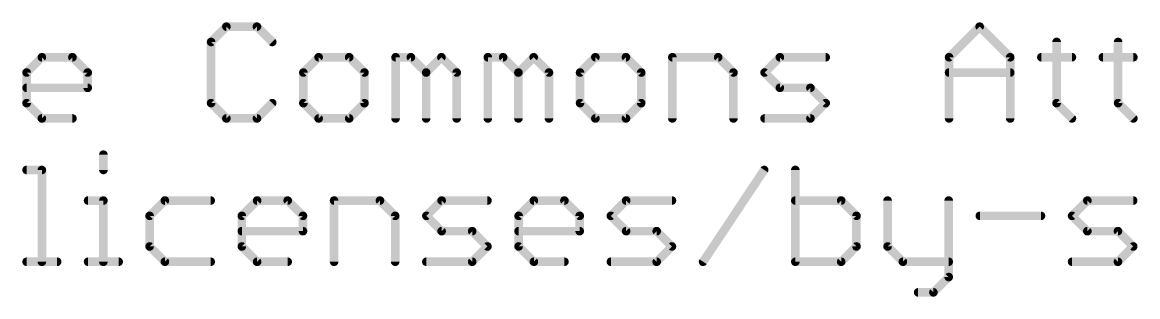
# Model space of a CAD drawing. Extents: x 0 to 107, y -24 to 80.
# Drawn here: x 39.84 to 59.63, y -17.05 to -12.19 of the extents above; entities that cross this region are included whole.
import ezdxf

# ---------------------------------------------------------------- set-up
doc = ezdxf.new("R2010")
doc.units = 0
doc.layers.add('21', color=53, linetype='CONTINUOUS')

msp = doc.modelspace()

# ---------------------------------------------------------------- linework, layer by layer
at = {"layer": '21', "const_width": 0.1524}
for points in [[(43.4591, -12.2668), (43.188, -12.538)], [(44.0015, -12.2668), (43.4591, -12.2668)], [(44.2726, -12.538), (44.0015, -12.2668)], [(56.2852, -12.8091), (56.8276, -12.2668)], [(56.8276, -12.2668), (57.3699, -12.8091)], [(43.188, -12.538), (43.188, -13.6226)], [(58.1936, -12.538), (58.1936, -13.6226)], [(59.285, -12.538), (59.285, -13.6226)], [(39.9137, -13.0803), (40.1848, -12.8091)], [(40.1848, -12.8091), (40.7272, -12.8091)], [(40.7272, -12.8091), (40.9983, -13.0803)], [(45.0963, -12.8091), (44.8251, -13.0803)], [(45.6386, -12.8091), (45.0963, -12.8091)], [(45.9098, -13.0803), (45.6386, -12.8091)], [(46.4623, -13.8938), (46.4623, -12.8091)], [(46.4623, -12.8091), (46.7335, -12.8091)], [(46.7335, -12.8091), (47.0046, -13.0803)], [(47.0046, -13.0803), (47.2758, -12.8091)], [(47.2758, -12.8091), (47.547, -13.0803)], [(48.0995, -13.8938), (48.0995, -12.8091)], [(48.0995, -12.8091), (48.3706, -12.8091)], [(48.3706, -12.8091), (48.6418, -13.0803)], [(48.6418, -13.0803), (48.9129, -12.8091)], [(48.9129, -12.8091), (49.1841, -13.0803)], [(50.0078, -12.8091), (49.7366, -13.0803)], [(50.5501, -12.8091), (50.0078, -12.8091)], [(50.8213, -13.0803), (50.5501, -12.8091)], [(51.3738, -13.8938), (51.3738, -12.8091)], [(51.3738, -12.8091), (52.1873, -12.8091)], [(52.1873, -12.8091), (52.4584, -13.0803)], [(53.0109, -13.0803), (53.2821, -12.8091)], [(53.2821, -12.8091), (54.0956, -12.8091)], [(56.2852, -13.8938), (56.2852, -12.8091)], [(57.3699, -12.8091), (57.3699, -13.8938)], [(57.9224, -12.8091), (58.4647, -12.8091)], [(59.0138, -12.8091), (59.5562, -12.8091)], [(39.9137, -13.6226), (39.9137, -13.0803)], [(40.9983, -13.0803), (40.9983, -13.3515)], [(44.8251, -13.0803), (44.8251, -13.6226)], [(45.9098, -13.6226), (45.9098, -13.0803)], [(47.0046, -13.0803), (47.0046, -13.8938)], [(47.547, -13.0803), (47.547, -13.8938)], [(48.6418, -13.0803), (48.6418, -13.8938)], [(49.1841, -13.0803), (49.1841, -13.8938)], [(49.7366, -13.0803), (49.7366, -13.6226)], [(50.8213, -13.6226), (50.8213, -13.0803)], [(52.4584, -13.0803), (52.4584, -13.8938)], [(53.2821, -13.3515), (53.0109, -13.0803)], [(56.2852, -13.0803), (57.3699, -13.0803)], [(40.9983, -13.3515), (39.9137, -13.3515)], [(53.8244, -13.3515), (53.2821, -13.3515)], [(54.0956, -13.6226), (53.8244, -13.3515)], [(40.1848, -13.8938), (39.9137, -13.6226)], [(43.188, -13.6226), (43.4591, -13.8938)], [(44.0015, -13.8938), (44.2726, -13.6226)], [(44.8251, -13.6226), (45.0963, -13.8938)], [(45.6386, -13.8938), (45.9098, -13.6226)], [(49.7366, -13.6226), (50.0078, -13.8938)], [(50.5501, -13.8938), (50.8213, -13.6226)], [(53.8244, -13.8938), (54.0956, -13.6226)], [(58.1936, -13.6226), (58.4647, -13.8938)], [(59.285, -13.6226), (59.5562, -13.8938)], [(40.7272, -13.8938), (40.1848, -13.8938)], [(43.4591, -13.8938), (44.0015, -13.8938)], [(45.0963, -13.8938), (45.6386, -13.8938)], [(50.0078, -13.8938), (50.5501, -13.8938)], [(53.0109, -13.8938), (53.8244, -13.8938)], [(41.2763, -14.5356), (41.2763, -14.8068)], [(39.9137, -14.8068), (40.1848, -14.8068)], [(40.1848, -14.8068), (40.1848, -16.4338)], [(51.9195, -16.4338), (53.0041, -14.8068)], [(53.5566, -14.8068), (53.5566, -16.4338)], [(41.0051, -15.3491), (41.2763, -15.3491)], [(41.2763, -15.3491), (41.2763, -16.4338)], [(42.3677, -15.3491), (42.0965, -15.6203)], [(43.1812, -15.3491), (42.3677, -15.3491)], [(43.7337, -15.6203), (44.0049, -15.3491)], [(44.0049, -15.3491), (44.5472, -15.3491)], [(44.5472, -15.3491), (44.8184, -15.6203)], [(45.3709, -16.4338), (45.3709, -15.3491)], [(45.3709, -15.3491), (46.1844, -15.3491)], [(46.1844, -15.3491), (46.4555, -15.6203)], [(47.008, -15.6203), (47.2792, -15.3491)], [(47.2792, -15.3491), (48.0927, -15.3491)], [(48.6452, -15.6203), (48.9163, -15.3491)], [(48.9163, -15.3491), (49.4587, -15.3491)], [(49.4587, -15.3491), (49.7298, -15.6203)], [(50.2823, -15.6203), (50.5535, -15.3491)], [(50.5535, -15.3491), (51.367, -15.3491)], [(54.3701, -15.3491), (53.5566, -15.3491)], [(54.6413, -15.6203), (54.3701, -15.3491)], [(55.1938, -15.3491), (55.1938, -16.1626)], [(56.2785, -15.3491), (56.2785, -16.705)], [(58.4681, -15.6203), (58.7393, -15.3491)], [(58.7393, -15.3491), (59.5528, -15.3491)], [(42.0965, -15.6203), (42.0965, -16.1626)], [(43.7337, -16.1626), (43.7337, -15.6203)], [(44.8184, -15.6203), (44.8184, -15.8915)], [(46.4555, -15.6203), (46.4555, -16.4338)], [(47.2792, -15.8915), (47.008, -15.6203)], [(48.6452, -16.1626), (48.6452, -15.6203)], [(49.7298, -15.6203), (49.7298, -15.8915)], [(50.5535, -15.8915), (50.2823, -15.6203)], [(54.6413, -16.1626), (54.6413, -15.6203)], [(56.831, -15.6203), (57.9156, -15.6203)], [(58.7393, -15.8915), (58.4681, -15.6203)], [(44.8184, -15.8915), (43.7337, -15.8915)], [(47.8215, -15.8915), (47.2792, -15.8915)], [(48.0927, -16.1626), (47.8215, -15.8915)], [(49.7298, -15.8915), (48.6452, -15.8915)], [(51.0958, -15.8915), (50.5535, -15.8915)], [(51.367, -16.1626), (51.0958, -15.8915)], [(59.2816, -15.8915), (58.7393, -15.8915)], [(59.5528, -16.1626), (59.2816, -15.8915)], [(42.0965, -16.1626), (42.3677, -16.4338)], [(44.0049, -16.4338), (43.7337, -16.1626)], [(47.8215, -16.4338), (48.0927, -16.1626)], [(48.9163, -16.4338), (48.6452, -16.1626)], [(51.0958, -16.4338), (51.367, -16.1626)], [(54.3701, -16.4338), (54.6413, -16.1626)], [(55.1938, -16.1626), (55.465, -16.4338)], [(59.2816, -16.4338), (59.5528, -16.1626)], [(39.9137, -16.4338), (40.456, -16.4338)], [(41.0051, -16.4338), (41.5474, -16.4338)], [(42.3677, -16.4338), (43.1812, -16.4338)], [(44.5472, -16.4338), (44.0049, -16.4338)], [(47.008, -16.4338), (47.8215, -16.4338)], [(49.4587, -16.4338), (48.9163, -16.4338)], [(50.2823, -16.4338), (51.0958, -16.4338)], [(53.5566, -16.4338), (54.3701, -16.4338)], [(55.465, -16.4338), (56.2785, -16.4338)], [(58.4681, -16.4338), (59.2816, -16.4338)], [(56.2785, -16.705), (56.0073, -16.9761)], [(56.0073, -16.9761), (55.7361, -16.9761)]]:
    msp.add_lwpolyline(points, dxfattribs=at)
at = {"layer": '21', "const_width": 0.0762}
for points in [[(43.4591, -12.2287, 1), (43.4591, -12.3049)], [(43.4861, -12.2938, 1), (43.4322, -12.2399)], [(44.0284, -12.2399, 1), (43.9745, -12.2938)], [(44.0015, -12.3049, 1), (44.0015, -12.2287)], [(56.8545, -12.2399, 1), (56.8006, -12.2938)], [(56.8545, -12.2938, 1), (56.8006, -12.2399)], [(43.2261, -12.538, 1), (43.1499, -12.538)], [(58.2317, -12.538, 1), (58.1555, -12.538)], [(59.3231, -12.538, 1), (59.2469, -12.538)], [(43.161, -12.511, 1), (43.2149, -12.5649)], [(44.2457, -12.5649, 1), (44.2996, -12.511)], [(40.1848, -12.771, 1), (40.1848, -12.8472)], [(40.2118, -12.8361, 1), (40.1579, -12.7822)], [(40.7541, -12.7822, 1), (40.7002, -12.8361)], [(40.7272, -12.8472, 1), (40.7272, -12.771)], [(45.0963, -12.771, 1), (45.0963, -12.8472)], [(45.1232, -12.8361, 1), (45.0694, -12.7822)], [(45.6656, -12.7822, 1), (45.6117, -12.8361)], [(45.6386, -12.8472, 1), (45.6386, -12.771)], [(46.5004, -12.8091, 1), (46.4242, -12.8091)], [(46.4623, -12.771, 1), (46.4623, -12.8472)], [(46.7604, -12.7822, 1), (46.7065, -12.8361)], [(46.7335, -12.8472, 1), (46.7335, -12.771)], [(47.3027, -12.7822, 1), (47.2488, -12.8361)], [(47.3027, -12.8361, 1), (47.2488, -12.7822)], [(48.1376, -12.8091, 1), (48.0614, -12.8091)], [(48.0995, -12.771, 1), (48.0995, -12.8472)], [(48.3976, -12.7822, 1), (48.3437, -12.8361)], [(48.3706, -12.8472, 1), (48.3706, -12.771)], [(48.9399, -12.7822, 1), (48.886, -12.8361)], [(48.9399, -12.8361, 1), (48.886, -12.7822)], [(50.0078, -12.771, 1), (50.0078, -12.8472)], [(50.0347, -12.8361, 1), (49.9808, -12.7822)], [(50.577, -12.7822, 1), (50.5232, -12.8361)], [(50.5501, -12.8472, 1), (50.5501, -12.771)], [(51.4119, -12.8091, 1), (51.3357, -12.8091)], [(51.3738, -12.771, 1), (51.3738, -12.8472)], [(52.2142, -12.7822, 1), (52.1603, -12.8361)], [(52.1873, -12.8472, 1), (52.1873, -12.771)], [(53.2821, -12.771, 1), (53.2821, -12.8472)], [(53.309, -12.8361, 1), (53.2551, -12.7822)], [(54.0956, -12.8472, 1), (54.0956, -12.771)], [(56.3233, -12.8091, 1), (56.2471, -12.8091)], [(56.2583, -12.7822, 1), (56.3122, -12.8361)], [(57.408, -12.8091, 1), (57.3318, -12.8091)], [(57.3429, -12.8361, 1), (57.3968, -12.7822)], [(57.9224, -12.771, 1), (57.9224, -12.8472)], [(58.4647, -12.8472, 1), (58.4647, -12.771)], [(59.0138, -12.771, 1), (59.0138, -12.8472)], [(59.5562, -12.8472, 1), (59.5562, -12.771)], [(39.9518, -13.0803, 1), (39.8756, -13.0803)], [(39.8867, -13.0534, 1), (39.9406, -13.1072)], [(41.0364, -13.0803, 1), (40.9602, -13.0803)], [(40.9714, -13.1072, 1), (41.0253, -13.0534)], [(44.8632, -13.0803, 1), (44.787, -13.0803)], [(44.7982, -13.0534, 1), (44.8521, -13.1072)], [(45.9479, -13.0803, 1), (45.8717, -13.0803)], [(45.8829, -13.1072, 1), (45.9367, -13.0534)], [(47.0427, -13.0803, 1), (46.9665, -13.0803)], [(46.9777, -13.0534, 1), (47.0316, -13.1072)], [(46.9777, -13.1072, 1), (47.0316, -13.0534)], [(47.5851, -13.0803, 1), (47.5089, -13.0803)], [(47.52, -13.1072, 1), (47.5739, -13.0534)], [(48.6799, -13.0803, 1), (48.6037, -13.0803)], [(48.6148, -13.0534, 1), (48.6687, -13.1072)], [(48.6148, -13.1072, 1), (48.6687, -13.0534)], [(49.2222, -13.0803, 1), (49.146, -13.0803)], [(49.1572, -13.1072, 1), (49.2111, -13.0534)], [(49.7747, -13.0803, 1), (49.6985, -13.0803)], [(49.7097, -13.0534, 1), (49.7635, -13.1072)], [(50.8594, -13.0803, 1), (50.7832, -13.0803)], [(50.7943, -13.1072, 1), (50.8482, -13.0534)], [(52.4965, -13.0803, 1), (52.4203, -13.0803)], [(52.4315, -13.1072, 1), (52.4854, -13.0534)], [(53.0379, -13.0534, 1), (52.984, -13.1072)], [(52.984, -13.0534, 1), (53.0379, -13.1072)], [(56.2852, -13.0422, 1), (56.2852, -13.1184)], [(57.3699, -13.1184, 1), (57.3699, -13.0422)], [(39.9137, -13.3134, 1), (39.9137, -13.3896)], [(40.9602, -13.3515, 1), (41.0364, -13.3515)], [(40.9983, -13.3896, 1), (40.9983, -13.3134)], [(53.2821, -13.3134, 1), (53.2821, -13.3896)], [(53.2551, -13.3784, 1), (53.309, -13.3245)], [(53.8514, -13.3245, 1), (53.7975, -13.3784)], [(53.8244, -13.3896, 1), (53.8244, -13.3134)], [(39.9406, -13.5957, 1), (39.8867, -13.6496)], [(39.8756, -13.6226, 1), (39.9518, -13.6226)], [(43.2149, -13.5957, 1), (43.161, -13.6496)], [(43.1499, -13.6226, 1), (43.2261, -13.6226)], [(44.2996, -13.6496, 1), (44.2457, -13.5957)], [(44.8521, -13.5957, 1), (44.7982, -13.6496)], [(44.787, -13.6226, 1), (44.8632, -13.6226)], [(45.8717, -13.6226, 1), (45.9479, -13.6226)], [(45.9367, -13.6496, 1), (45.8829, -13.5957)], [(49.7635, -13.5957, 1), (49.7097, -13.6496)], [(49.6985, -13.6226, 1), (49.7747, -13.6226)], [(50.7832, -13.6226, 1), (50.8594, -13.6226)], [(50.8482, -13.6496, 1), (50.7943, -13.5957)], [(54.1225, -13.6496, 1), (54.0686, -13.5957)], [(54.0686, -13.6496, 1), (54.1225, -13.5957)], [(58.2205, -13.5957, 1), (58.1666, -13.6496)], [(58.1555, -13.6226, 1), (58.2317, -13.6226)], [(59.3119, -13.5957, 1), (59.258, -13.6496)], [(59.2469, -13.6226, 1), (59.3231, -13.6226)], [(40.1848, -13.8557, 1), (40.1848, -13.9319)], [(40.1579, -13.9207, 1), (40.2118, -13.8669)], [(40.7272, -13.9319, 1), (40.7272, -13.8557)], [(43.4591, -13.8557, 1), (43.4591, -13.9319)], [(43.4322, -13.9207, 1), (43.4861, -13.8669)], [(43.9745, -13.8669, 1), (44.0284, -13.9207)], [(44.0015, -13.9319, 1), (44.0015, -13.8557)], [(45.0963, -13.8557, 1), (45.0963, -13.9319)], [(45.0694, -13.9207, 1), (45.1232, -13.8669)], [(45.6117, -13.8669, 1), (45.6656, -13.9207)], [(45.6386, -13.9319, 1), (45.6386, -13.8557)], [(46.4242, -13.8938, 1), (46.5004, -13.8938)], [(46.9665, -13.8938, 1), (47.0427, -13.8938)], [(47.5089, -13.8938, 1), (47.5851, -13.8938)], [(48.0614, -13.8938, 1), (48.1376, -13.8938)], [(48.6037, -13.8938, 1), (48.6799, -13.8938)], [(49.146, -13.8938, 1), (49.2222, -13.8938)], [(50.0078, -13.8557, 1), (50.0078, -13.9319)], [(49.9808, -13.9207, 1), (50.0347, -13.8669)], [(50.5232, -13.8669, 1), (50.577, -13.9207)], [(50.5501, -13.9319, 1), (50.5501, -13.8557)], [(51.3357, -13.8938, 1), (51.4119, -13.8938)], [(52.4203, -13.8938, 1), (52.4965, -13.8938)], [(53.0109, -13.8557, 1), (53.0109, -13.9319)], [(53.7975, -13.8669, 1), (53.8514, -13.9207)], [(53.8244, -13.9319, 1), (53.8244, -13.8557)], [(56.2471, -13.8938, 1), (56.3233, -13.8938)], [(57.3318, -13.8938, 1), (57.408, -13.8938)], [(58.4378, -13.9207, 1), (58.4917, -13.8669)], [(59.5292, -13.9207, 1), (59.5831, -13.8669)], [(41.3144, -14.5356, 1), (41.2382, -14.5356)], [(39.9137, -14.7687, 1), (39.9137, -14.8449)], [(40.2229, -14.8068, 1), (40.1467, -14.8068)], [(40.1848, -14.8449, 1), (40.1848, -14.7687)], [(41.2382, -14.8068, 1), (41.3144, -14.8068)], [(53.0358, -14.8279, 1), (52.9724, -14.7857)], [(53.5947, -14.8068, 1), (53.5185, -14.8068)], [(41.0051, -15.311, 1), (41.0051, -15.3872)], [(41.3144, -15.3491, 1), (41.2382, -15.3491)], [(41.2763, -15.3872, 1), (41.2763, -15.311)], [(42.3677, -15.311, 1), (42.3677, -15.3872)], [(42.3946, -15.3761, 1), (42.3408, -15.3222)], [(43.1812, -15.3872, 1), (43.1812, -15.311)], [(44.0049, -15.311, 1), (44.0049, -15.3872)], [(44.0318, -15.3761, 1), (43.9779, -15.3222)], [(44.5741, -15.3222, 1), (44.5203, -15.3761)], [(44.5472, -15.3872, 1), (44.5472, -15.311)], [(45.409, -15.3491, 1), (45.3328, -15.3491)], [(45.3709, -15.311, 1), (45.3709, -15.3872)], [(46.2113, -15.3222, 1), (46.1574, -15.3761)], [(46.1844, -15.3872, 1), (46.1844, -15.311)], [(47.2792, -15.311, 1), (47.2792, -15.3872)], [(47.3061, -15.3761, 1), (47.2522, -15.3222)], [(48.0927, -15.3872, 1), (48.0927, -15.311)], [(48.9163, -15.311, 1), (48.9163, -15.3872)], [(48.9433, -15.3761, 1), (48.8894, -15.3222)], [(49.4856, -15.3222, 1), (49.4317, -15.3761)], [(49.4587, -15.3872, 1), (49.4587, -15.311)], [(50.5535, -15.311, 1), (50.5535, -15.3872)], [(50.5804, -15.3761, 1), (50.5265, -15.3222)], [(51.367, -15.3872, 1), (51.367, -15.311)], [(53.5566, -15.311, 1), (53.5566, -15.3872)], [(54.3971, -15.3222, 1), (54.3432, -15.3761)], [(54.3701, -15.3872, 1), (54.3701, -15.311)], [(55.2319, -15.3491, 1), (55.1557, -15.3491)], [(56.3166, -15.3491, 1), (56.2404, -15.3491)], [(58.7393, -15.311, 1), (58.7393, -15.3872)], [(58.7662, -15.3761, 1), (58.7123, -15.3222)], [(59.5528, -15.3872, 1), (59.5528, -15.311)], [(42.1346, -15.6203, 1), (42.0584, -15.6203)], [(42.0696, -15.5934, 1), (42.1235, -15.6472)], [(43.7718, -15.6203, 1), (43.6956, -15.6203)], [(43.7068, -15.5934, 1), (43.7606, -15.6472)], [(44.8565, -15.6203, 1), (44.7803, -15.6203)], [(44.7914, -15.6472, 1), (44.8453, -15.5934)], [(46.4936, -15.6203, 1), (46.4174, -15.6203)], [(46.4286, -15.6472, 1), (46.4825, -15.5934)], [(47.035, -15.5934, 1), (46.9811, -15.6472)], [(46.9811, -15.5934, 1), (47.035, -15.6472)], [(48.6833, -15.6203, 1), (48.6071, -15.6203)], [(48.6182, -15.5934, 1), (48.6721, -15.6472)], [(49.7679, -15.6203, 1), (49.6917, -15.6203)], [(49.7029, -15.6472, 1), (49.7568, -15.5934)], [(50.3093, -15.5934, 1), (50.2554, -15.6472)], [(50.2554, -15.5934, 1), (50.3093, -15.6472)], [(54.6794, -15.6203, 1), (54.6032, -15.6203)], [(54.6144, -15.6472, 1), (54.6682, -15.5934)], [(56.831, -15.5822, 1), (56.831, -15.6584)], [(57.9156, -15.6584, 1), (57.9156, -15.5822)], [(58.495, -15.5934, 1), (58.4412, -15.6472)], [(58.4412, -15.5934, 1), (58.495, -15.6472)], [(43.7337, -15.8534, 1), (43.7337, -15.9296)], [(44.8184, -15.9296, 1), (44.8184, -15.8534)], [(47.2792, -15.8534, 1), (47.2792, -15.9296)], [(47.2522, -15.9184, 1), (47.3061, -15.8645)], [(47.8484, -15.8645, 1), (47.7946, -15.9184)], [(47.8215, -15.9296, 1), (47.8215, -15.8534)], [(48.6452, -15.8534, 1), (48.6452, -15.9296)], [(49.7298, -15.9296, 1), (49.7298, -15.8534)], [(50.5535, -15.8534, 1), (50.5535, -15.9296)], [(50.5265, -15.9184, 1), (50.5804, -15.8645)], [(51.1228, -15.8645, 1), (51.0689, -15.9184)], [(51.0958, -15.9296, 1), (51.0958, -15.8534)], [(58.7393, -15.8534, 1), (58.7393, -15.9296)], [(58.7123, -15.9184, 1), (58.7662, -15.8645)], [(59.3085, -15.8645, 1), (59.2547, -15.9184)], [(59.2816, -15.9296, 1), (59.2816, -15.8534)], [(44.7803, -15.8915, 1), (44.8565, -15.8915)], [(49.6917, -15.8915, 1), (49.7679, -15.8915)], [(42.1235, -16.1357, 1), (42.0696, -16.1896)], [(42.0584, -16.1626, 1), (42.1346, -16.1626)], [(43.7606, -16.1357, 1), (43.7068, -16.1896)], [(43.6956, -16.1626, 1), (43.7718, -16.1626)], [(48.1196, -16.1896, 1), (48.0657, -16.1357)], [(48.0657, -16.1896, 1), (48.1196, -16.1357)], [(48.6721, -16.1357, 1), (48.6182, -16.1896)], [(48.6071, -16.1626, 1), (48.6833, -16.1626)], [(51.3939, -16.1896, 1), (51.34, -16.1357)], [(51.34, -16.1896, 1), (51.3939, -16.1357)], [(54.6032, -16.1626, 1), (54.6794, -16.1626)], [(54.6682, -16.1896, 1), (54.6144, -16.1357)], [(55.2207, -16.1357, 1), (55.1669, -16.1896)], [(55.1557, -16.1626, 1), (55.2319, -16.1626)], [(59.5797, -16.1896, 1), (59.5258, -16.1357)], [(59.5258, -16.1896, 1), (59.5797, -16.1357)], [(39.9137, -16.3957, 1), (39.9137, -16.4719)], [(40.1467, -16.4338, 1), (40.2229, -16.4338)], [(40.456, -16.4719, 1), (40.456, -16.3957)], [(41.0051, -16.3957, 1), (41.0051, -16.4719)], [(41.2382, -16.4338, 1), (41.3144, -16.4338)], [(41.5474, -16.4719, 1), (41.5474, -16.3957)], [(42.3677, -16.3957, 1), (42.3677, -16.4719)], [(42.3408, -16.4607, 1), (42.3946, -16.4069)], [(43.1812, -16.4719, 1), (43.1812, -16.3957)], [(44.0049, -16.3957, 1), (44.0049, -16.4719)], [(43.9779, -16.4607, 1), (44.0318, -16.4069)], [(44.5472, -16.4719, 1), (44.5472, -16.3957)], [(45.3328, -16.4338, 1), (45.409, -16.4338)], [(46.4174, -16.4338, 1), (46.4936, -16.4338)], [(47.008, -16.3957, 1), (47.008, -16.4719)], [(47.7946, -16.4069, 1), (47.8484, -16.4607)], [(47.8215, -16.4719, 1), (47.8215, -16.3957)], [(48.9163, -16.3957, 1), (48.9163, -16.4719)], [(48.8894, -16.4607, 1), (48.9433, -16.4069)], [(49.4587, -16.4719, 1), (49.4587, -16.3957)], [(50.2823, -16.3957, 1), (50.2823, -16.4719)], [(51.0689, -16.4069, 1), (51.1228, -16.4607)], [(51.0958, -16.4719, 1), (51.0958, -16.3957)], [(51.8878, -16.4127, 1), (51.9512, -16.4549)], [(53.5566, -16.3957, 1), (53.5566, -16.4719)], [(53.5185, -16.4338, 1), (53.5947, -16.4338)], [(54.3432, -16.4069, 1), (54.3971, -16.4607)], [(54.3701, -16.4719, 1), (54.3701, -16.3957)], [(55.465, -16.3957, 1), (55.465, -16.4719)], [(55.438, -16.4607, 1), (55.4919, -16.4069)], [(56.2785, -16.4719, 1), (56.2785, -16.3957)], [(58.4681, -16.3957, 1), (58.4681, -16.4719)], [(59.2547, -16.4069, 1), (59.3085, -16.4607)], [(59.2816, -16.4719, 1), (59.2816, -16.3957)], [(56.2404, -16.705, 1), (56.3166, -16.705)], [(56.3054, -16.7319, 1), (56.2515, -16.678)], [(55.7361, -16.938, 1), (55.7361, -17.0142)], [(55.9803, -16.9492, 1), (56.0342, -17.0031)], [(56.0073, -17.0142, 1), (56.0073, -16.938)]]:
    msp.add_lwpolyline(points, format="xyb", dxfattribs=at)

doc.saveas('drawing.dxf')
